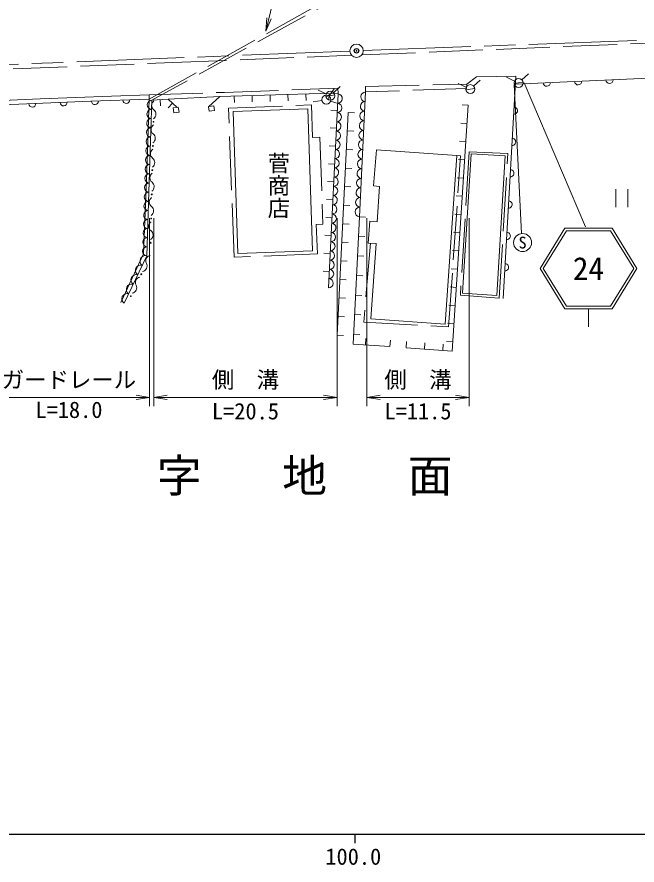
# Model space of a CAD drawing. Units: millimetres at full size, sheet at 1:1000; details may follow other scales. Extents: x 40000 to 122971101, y 20000 to 244977975.
# Drawn here: x 130314 to 199507, y 201571 to 296252 of the extents above; entities that cross this region are included whole.
import ezdxf
from ezdxf.enums import TextEntityAlignment as Align

# ---------------------------------------------------------------- set-up
doc = ezdxf.new("R2010")
doc.units = ezdxf.units.MM
doc.header["$LTSCALE"] = 1000
doc.header["$PDMODE"] = 32
doc.header["$PDSIZE"] = 500
doc.linetypes.add('CHAIN', pattern=[18.5, 12, -1.5, 3.5, -1.5])
doc.linetypes.add('DASHED', pattern=[7.5, 6, -1.5])
for name, color, linetype, lineweight in [('M-BGD', 7, 'Continuous', 13), ('M-BGD-EXST', 7, 'Continuous', 13), ('M-BMK', 2, 'CHAIN', 13), ('M-BMK-HTXT', 7, 'Continuous', 13), ('M-BMK-SRVR', 3, 'Continuous', 13), ('M-STR-HTXT', 7, 'Continuous', 13), ('M-STR-STRC', 7, 'Continuous', 13), ('M-TTL-BAND', 7, 'Continuous', 25)]:
    doc.layers.add(name, color=color, linetype=linetype, lineweight=lineweight)
doc.layers.add('M-OTRS', color=6, linetype='Continuous')
doc.styles.add('@ＭＳ ゴシック', font='')
doc.styles.add('ＭＳ ゴシック', font='')
doc.styles.get('@ＭＳ ゴシック').set_extended_font_data('@MS Gothic')
doc.styles.get('ＭＳ ゴシック').set_extended_font_data('MS Gothic')

# ---------------------------------------------------------------- blocks, each defined once
blk = doc.blocks.new('open_arrow')
at = {"color": 0, "linetype": 'Continuous', "lineweight": -2}
blk.add_lwpolyline([(7.5, 1.25), (0, 0), (7.5, -1.25)], dxfattribs=at)

msp = doc.modelspace()

# ---------------------------------------------------------------- linework, layer by layer
at = {"layer": 'M-BGD', "linetype": 'DASHED'}
for p, q in [((145063, 287090), (168770, 300265)), ((169032, 299991), (145374, 286964)), ((168801, 292018), (219525, 294088)), ((147714, 291158), (167652, 291972)), ((92436, 288961), (147714, 291158)), ((181608, 289579), (185988, 289629)), ((180483, 288281), (169210, 287875)), ((169215, 288479), (180515, 288747)), ((147188, 287092), (152959, 287356))]:
    msp.add_line(p, q, dxfattribs=at)
at = {"layer": 'M-BGD'}
for p, q in [((185938, 288758), (213999, 289990)), ((184576, 264824), (185988, 289629)), ((166127, 288298), (166144, 287653)), ((169210, 287875), (168520, 273951)), ((169210, 287875), (169215, 288479)), ((146281, 287028), (146330, 286330)), ((154552, 287403), (154573, 286704)), ((156551, 287463), (156572, 286763)), ((158550, 287523), (158571, 286823)), ((160549, 287583), (160570, 286883)), ((162548, 287643), (162569, 286943)), ((165142, 287671), (165129, 286971)), ((147681, 286622), (147198, 286115)), ((180679, 286391), (179980, 286437)), ((166054, 285824), (165355, 285859)), ((166059, 260734), (167291, 285593)), ((167291, 285593), (167990, 285558)), ((167291, 285593), (167990, 285558)), ((180544, 284358), (179846, 284405)), ((165956, 283827), (165257, 283861)), ((167188, 283522), (167887, 283487)), ((180410, 282326), (179712, 282372)), ((165857, 281829), (165158, 281863)), ((167085, 281450), (167784, 281415)), ((180276, 280293), (179577, 280340)), ((165759, 279831), (165060, 279866)), ((166983, 279378), (167682, 279344)), ((165661, 277834), (164962, 277868)), ((180141, 278261), (179443, 278307)), ((166880, 277307), (167579, 277272)), ((165563, 275836), (164864, 275871)), ((180007, 276229), (179309, 276275)), ((166777, 275235), (167477, 275201)), ((165465, 273839), (164765, 273873)), ((168520, 273951), (169220, 273917)), ((179873, 274196), (179174, 274242)), ((166675, 273164), (167374, 273129)), ((165366, 271841), (164667, 271875)), ((168414, 271764), (169114, 271730)), ((179739, 272164), (179040, 272210)), ((166572, 271092), (167271, 271057)), ((165268, 269843), (164569, 269878)), ((179604, 270131), (178906, 270177)), ((166470, 269021), (167169, 268986)), ((168309, 269578), (169008, 269544)), ((179470, 268099), (178772, 268145)), ((165170, 267846), (164471, 267880)), ((168203, 267391), (168902, 267357)), ((166367, 266949), (167066, 266914)), ((179336, 266066), (178637, 266113)), ((168097, 265204), (168796, 265170)), ((166264, 264877), (166963, 264843)), ((179201, 264034), (178503, 264080)), ((166162, 262806), (166861, 262771)), ((167991, 263017), (168690, 262983)), ((179067, 262002), (178369, 262048)), ((166059, 260734), (166758, 260700)), ((167885, 260830), (168584, 260796)), ((169199, 259647), (169245, 260345)), ((171933, 259466), (171979, 260165)), ((173735, 259319), (173785, 260017)), ((175788, 259172), (175837, 259871)), ((177840, 259026), (177889, 259724)), ((178933, 259969), (178234, 260015))]:
    msp.add_line(p, q, dxfattribs=at)
at = {"layer": 'M-BGD', "linetype": 'DASHED'}
for points in [[(180483, 288281), (180515, 288747), (181608, 289579)], [(145056, 287564), (153484, 287830), (166127, 288298)], [(169780, 270985), (169006, 262194), (178483, 261650), (179810, 280744), (179385, 280776)]]:
    msp.add_lwpolyline(points, dxfattribs=at)
at = {"layer": 'M-BGD'}
for points in [[(104051, 285350), (104041, 285754), (112528, 286194), (118425, 286484), (125317, 286766), (132902, 287121), (140858, 287427), (145056, 287564), (145063, 287090)], [(104051, 285350), (117008, 285970), (127799, 286410), (138545, 286844), (145063, 287090)], [(145063, 287090), (144799, 279021), (144447, 269821), (141892, 264371)], [(145374, 286964), (145035, 276680), (144804, 269580), (142263, 264283)], [(145374, 286964), (147188, 287092), (148174, 286152)], [(151691, 286225), (152959, 287356), (164141, 287690), (166144, 287653), (165080, 266017)], [(151691, 286225), (151764, 285719), (152348, 285797), (152282, 286329), (151763, 286247)], [(180679, 286391), (178866, 258953), (173735, 259319)], [(171933, 259466), (167832, 259737), (168520, 273951)]]:
    msp.add_lwpolyline(points, dxfattribs=at)
for points in [[(147748, 286099), (147814, 285561), (148396, 285624), (148319, 286170)], [(154960, 269840), (163293, 270141), (162765, 286001), (154423, 285681)], [(169790, 262554), (178107, 261946), (179385, 280776), (170416, 281402), (170118, 277382), (170787, 277310), (170512, 273390), (169686, 273453), (169500, 271002), (170396, 270950)], [(180030, 265417), (183860, 265151), (184779, 280746), (181007, 280956)]]:
    msp.add_lwpolyline(points, close=True, dxfattribs=at)
at = {"layer": 'M-BGD', "linetype": 'DASHED'}
for points in [[(153935, 286064), (163165, 286438), (163287, 282801), (164113, 282836), (164448, 273110), (163714, 273065), (163856, 269790), (154535, 269423)], [(179797, 265181), (184116, 264865), (185104, 280992), (180762, 281200)]]:
    msp.add_lwpolyline(points, close=True, dxfattribs=at)
at = {"layer": 'M-BGD'}
for centre in [(145546, 284543), (145482, 281844), (145417, 279145), (145353, 276446), (145288, 273747), (145223, 271047), (144181, 267523), (143021, 265085)]:
    msp.add_circle(centre, 50, dxfattribs=at)
for centre, radius, start, end in [((189435, 288911), 400, 182.51543, 2.51543), ((192932, 289065), 400, 182.51543, 2.51543), ((196428, 289218), 400, 182.51543, 2.51543), ((169221, 287337), 538, 91.16267, 263.16314), ((142515, 286994), 400, 182.169, 2.169), ((145372, 286450), 515, 89.74774, 266.47057), ((145966, 286384), 625, 125.49851, 231.75871), ((166103, 287138), 516, 268.96074, 85.40906), ((132023, 286581), 400, 182.30836, 2.30836), ((135520, 286722), 400, 182.30836, 2.30836), ((139018, 286861), 400, 182.169, 2.169), ((166052, 286108), 516, 268.96074, 85.40906), ((169168, 286266), 538, 91.16267, 263.16314), ((185770, 285790), 400, 266.74303, 86.74303), ((145338, 285421), 515, 89.74774, 266.47057), ((145192, 285402), 625, 305.49851, 51.75871), ((166001, 285078), 516, 268.96074, 85.40906), ((169115, 285195), 538, 91.16267, 263.16314), ((145304, 284393), 515, 89.74774, 266.47057), ((145901, 283685), 625, 125.49851, 231.75871), ((165951, 284047), 516, 268.96074, 85.40906), ((169062, 284124), 538, 91.16267, 263.16314), ((145270, 283364), 515, 89.74774, 266.47057), ((145127, 282703), 625, 305.49851, 51.75871), ((165900, 283017), 516, 268.96074, 85.40906), ((169009, 283053), 538, 91.16267, 263.16314), ((145236, 282336), 515, 89.74774, 266.47057), ((165849, 281987), 516, 268.96074, 85.40906), ((168956, 281982), 538, 91.16267, 263.16314), ((185571, 282295), 400, 266.74303, 86.74303), ((145202, 281307), 515, 89.74774, 266.47057), ((145836, 280986), 625, 125.49851, 231.75871), ((165799, 280957), 516, 268.96074, 85.40906), ((168903, 280911), 538, 91.16267, 263.16314), ((145168, 280279), 515, 89.74774, 266.47057), ((145063, 280004), 625, 305.49851, 51.75871), ((165748, 279926), 516, 268.96074, 85.40906), ((168850, 279840), 538, 91.16267, 263.16314), ((145134, 279250), 515, 89.74774, 266.47057), ((165697, 278896), 516, 268.96074, 85.40906), ((145100, 278222), 515, 89.74774, 266.47057), ((145772, 278286), 625, 125.49851, 231.75871), ((165647, 277866), 516, 268.96074, 85.40906), ((168797, 278769), 538, 91.16267, 263.16314), ((185372, 278801), 400, 266.74303, 86.74303), ((145066, 277193), 515, 89.74774, 266.47057), ((144998, 277305), 625, 305.49851, 51.75871), ((168744, 277698), 538, 91.16267, 263.16314), ((145026, 276172), 507, 88.97359, 267.3005), ((165596, 276836), 516, 268.96074, 85.40906), ((168691, 276627), 538, 91.16267, 263.16314), ((144993, 275158), 507, 88.97359, 267.3005), ((145707, 275587), 625, 125.49851, 231.75871), ((165545, 275806), 516, 268.96074, 85.40906), ((168638, 275556), 538, 91.16267, 263.16314), ((185173, 275307), 400, 266.74303, 86.74303), ((144960, 274144), 507, 88.97359, 267.3005), ((144933, 274605), 625, 305.49851, 51.75871), ((165495, 274775), 516, 268.96074, 85.40906), ((168584, 274485), 538, 91.16267, 263.16314), ((144927, 273130), 507, 88.97359, 267.3005), ((165444, 273745), 516, 268.96074, 85.40906), ((145643, 272888), 625, 125.49851, 231.75871), ((165393, 272715), 516, 268.96074, 85.40906), ((144894, 272116), 507, 88.97359, 267.3005), ((144869, 271906), 625, 305.49851, 51.75871), ((165343, 271685), 516, 268.96074, 85.40906), ((184974, 271812), 400, 266.74303, 86.74303), ((144861, 271101), 507, 88.97359, 267.3005), ((165292, 270654), 516, 268.96074, 85.40906), ((144828, 270087), 507, 88.97359, 267.3005), ((165241, 269624), 516, 268.96074, 85.40906), ((144636, 269009), 595, 73.58328, 235.1692), ((145314, 269033), 625, 101.43743, 207.69763), ((165191, 268594), 516, 268.96074, 85.40906), ((144127, 267950), 595, 73.58328, 235.1692), ((144207, 268452), 625, 281.43743, 27.69763), ((165140, 267564), 516, 268.96074, 85.40906), ((184775, 268318), 400, 266.74303, 86.74303), ((143619, 266890), 595, 73.58328, 235.1692), ((144154, 266595), 625, 101.43743, 207.69763), ((165089, 266533), 516, 268.96074, 85.40906), ((143111, 265831), 595, 73.58328, 235.1692), ((143048, 266014), 625, 281.43743, 27.69763), ((142603, 264771), 595, 73.58328, 235.1692)]:
    msp.add_arc(centre, radius, start, end, dxfattribs=at)
at = {"layer": 'M-BGD-EXST'}
for p, q in [((186654, 289229), (187389, 289907)), ((180448, 288403), (179539, 288820)), ((181270, 288534), (182006, 289212)), ((185832, 289098), (184923, 289515)), ((185793, 288811), (186780, 288968)), ((164833, 287672), (163924, 288089)), ((165129, 287422), (165716, 288232)), ((165655, 287802), (166390, 288480)), ((180409, 288116), (181397, 288273)), ((185808, 288699), (186622, 272075)), ((164341, 286939), (163354, 286783)), ((164793, 287385), (165781, 287542)), ((165312, 286867), (166265, 286564)), ((197142, 277035), (197142, 275035)), ((198476, 277035), (198476, 275035))]:
    msp.add_line(p, q, dxfattribs=at)
for centre, radius in [((186286, 288890), 500), ((165287, 287463), 500), ((180903, 288195), 500), ((164835, 287018), 500), ((186735, 271065), 1000)]:
    msp.add_circle(centre, radius, dxfattribs=at)
at = {"layer": 'M-BMK'}
for p, q in [((168956, 292504), (266573, 296146)), ((167458, 292446), (104643, 289958))]:
    msp.add_line(p, q, dxfattribs=at)
at = {"layer": 'M-BMK-SRVR'}
msp.add_circle((168207, 292476), 750, dxfattribs=at)
at = {"layer": 'M-OTRS'}
msp.add_point((168207, 292476), dxfattribs=at)
at = {"layer": 'M-STR-HTXT'}
for p, q in [((145114, 273784), (145114, 252784)), ((145590, 273784), (145590, 252784)), ((166030, 273784), (166030, 252784)), ((169358, 273784), (169358, 252784)), ((180767, 273784), (180767, 252784)), ((127114, 253784), (145114, 253784)), ((145590, 253784), (166030, 253784)), ((169358, 253784), (180767, 253784))]:
    msp.add_line(p, q, dxfattribs=at)
msp.add_lwpolyline([(158085, 294656), (165780, 326590), (182039, 326590)], dxfattribs=at)
at = {"layer": 'M-STR-STRC'}
for p, q in [((186929, 288914), (193751, 272813)), ((191453, 272659), (188689, 268159)), ((191621, 272359), (189041, 268159)), ((191453, 272659), (196725, 272659)), ((191621, 272359), (196557, 272359)), ((199137, 268159), (196557, 272359)), ((199489, 268159), (196725, 272659)), ((188689, 268159), (191453, 263659)), ((189041, 268159), (191621, 263959)), ((196557, 263959), (199137, 268159)), ((196725, 263659), (199489, 268159)), ((191453, 263659), (196725, 263659)), ((191621, 263959), (196557, 263959)), ((194089, 263659), (194089, 261659))]:
    msp.add_line(p, q, dxfattribs=at)
at = {"layer": 'M-TTL-BAND'}
for p, q in [((40000, 205000), (579000, 205000)), ((168000, 205000), (168000, 204000))]:
    msp.add_line(p, q, dxfattribs=at)

# ---------------------------------------------------------------- block references
at = {"layer": 'M-STR-HTXT', "xscale": 200, "yscale": 200}
for p, rotation in [((158085, 294656), 76.5), ((145114, 253784), 180), ((166030, 253784), 180), ((180767, 253784), 180)]:
    msp.add_blockref('open_arrow', p, dxfattribs=dict(at, rotation=rotation))
for p in [(145590, 253784), (169358, 253784)]:
    msp.add_blockref('open_arrow', p, dxfattribs=at)

# ---------------------------------------------------------------- texts
at = {"layer": 'M-BGD-EXST', "style": 'ＭＳ ゴシック'}
msp.add_text('S', height=1320, dxfattribs=at).set_placement((186735, 271065), align=Align.MIDDLE_CENTER)
at = {"layer": 'M-BMK-HTXT', "style": '@ＭＳ ゴシック'}
msp.add_text('菅商店', height=1833, rotation=270, dxfattribs=at).set_placement((158040, 273695), align=Align.BOTTOM_RIGHT)
at = {"layer": 'M-BMK-HTXT', "insert": (145918, 242796), "char_height": 3666, "attachment_point": 7, "style": 'ＭＳ ゴシック'}
msp.add_mtext('\\T2.8;字地面', dxfattribs=at)
at = {"layer": 'M-STR-HTXT', "style": 'ＭＳ ゴシック'}
for s, p in [('ガードレール', (136114, 254284)), ('側\u3000溝', (155810, 254284)), ('側\u3000溝', (175062, 254284)), ('L=18.0', (136114, 250932)), ('L=20.5', (155810, 250773)), ('L=11.5', (175062, 250773))]:
    msp.add_text(s, height=1833, dxfattribs=at).set_placement(p, align=Align.BOTTOM_CENTER)
at = {"layer": 'M-STR-STRC', "style": 'ＭＳ ゴシック'}
msp.add_text('24', height=2566, dxfattribs=at).set_placement((194089, 268159), align=Align.MIDDLE_CENTER)
at = {"layer": 'M-TTL-BAND', "style": 'ＭＳ ゴシック'}
msp.add_text('100.0', height=1833, dxfattribs=at).set_placement((167844, 201051), align=Align.BOTTOM_CENTER)

doc.saveas('drawing.dxf')
